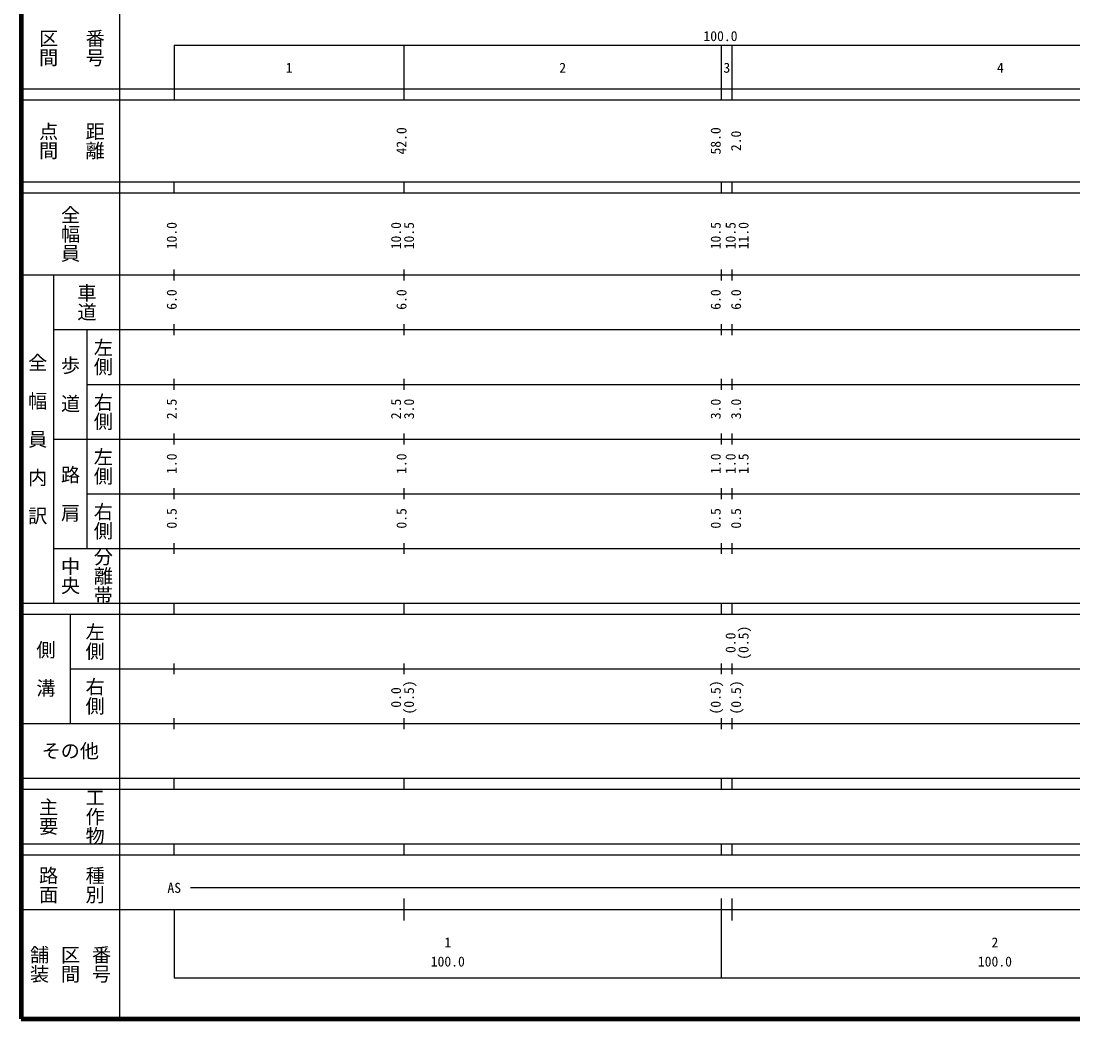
# Model space of a CAD drawing. Units: millimetres, scale not verified. Extents: x 40000 to 680000, y 20000 to 380000.
# Drawn here: x 40000 to 232267, y 20000 to 202409 of the extents above; entities that cross this region are included whole.
import ezdxf
from ezdxf.enums import TextEntityAlignment as Align

# ---------------------------------------------------------------- set-up
doc = ezdxf.new("R2010")
doc.units = ezdxf.units.MM
doc.header["$LTSCALE"] = 1000
doc.layers.add('M-TTL', color=2, linetype='Continuous', lineweight=140)
doc.layers.add('M-TTL-BAND', color=7, linetype='Continuous', lineweight=25)
doc.styles.add('@ＭＳ ゴシック', font='')
doc.styles.add('ＭＳ ゴシック', font='')
doc.styles.get('@ＭＳ ゴシック').set_extended_font_data('@MS Gothic')
doc.styles.get('ＭＳ ゴシック').set_extended_font_data('MS Gothic')

msp = doc.modelspace()

# ---------------------------------------------------------------- linework, layer by layer
at = {"layer": 'M-TTL'}
for p, q in [((40000, 380000), (40000, 20000)), ((40000, 20000), (680000, 20000))]:
    msp.add_line(p, q, dxfattribs=at)
at = {"layer": 'M-TTL-BAND'}
for p, q in [((58000, 370000), (58000, 20000)), ((68000, 198000), (579000, 198000)), ((68000, 198000), (68000, 188000)), ((110000, 188000), (110000, 198000)), ((168000, 188000), (168000, 198000)), ((170000, 188000), (170000, 198000)), ((40000, 190000), (579000, 190000)), ((40000, 188000), (579000, 188000)), ((40000, 173000), (579000, 173000)), ((68000, 171000), (68000, 173000)), ((110000, 171000), (110000, 173000)), ((168000, 171000), (168000, 173000)), ((170000, 171000), (170000, 173000)), ((40000, 171000), (579000, 171000)), ((40000, 156000), (579000, 156000)), ((46000, 96000), (46000, 156000)), ((68000, 155000), (68000, 157000)), ((110000, 155000), (110000, 157000)), ((168000, 155000), (168000, 157000)), ((170000, 155000), (170000, 157000)), ((68000, 145000), (68000, 147000)), ((110000, 145000), (110000, 147000)), ((168000, 145000), (168000, 147000)), ((170000, 145000), (170000, 147000)), ((46000, 146000), (579000, 146000)), ((52000, 146000), (52000, 106000)), ((68000, 135000), (68000, 137000)), ((110000, 135000), (110000, 137000)), ((168000, 135000), (168000, 137000)), ((170000, 135000), (170000, 137000)), ((52000, 136000), (579000, 136000)), ((68000, 125000), (68000, 127000)), ((110000, 125000), (110000, 127000)), ((168000, 125000), (168000, 127000)), ((170000, 125000), (170000, 127000)), ((46000, 126000), (579000, 126000)), ((52000, 116000), (579000, 116000)), ((68000, 115000), (68000, 117000)), ((110000, 115000), (110000, 117000)), ((168000, 115000), (168000, 117000)), ((170000, 115000), (170000, 117000)), ((46000, 106000), (579000, 106000)), ((68000, 105000), (68000, 107000)), ((110000, 105000), (110000, 107000)), ((168000, 105000), (168000, 107000)), ((170000, 105000), (170000, 107000)), ((40000, 96000), (579000, 96000)), ((68000, 94000), (68000, 96000)), ((110000, 94000), (110000, 96000)), ((168000, 94000), (168000, 96000)), ((170000, 94000), (170000, 96000)), ((40000, 94000), (579000, 94000)), ((49000, 94000), (49000, 74000)), ((68000, 83000), (68000, 85000)), ((110000, 83000), (110000, 85000)), ((168000, 83000), (168000, 85000)), ((170000, 83000), (170000, 85000)), ((49000, 84000), (579000, 84000)), ((68000, 73000), (68000, 75000)), ((110000, 73000), (110000, 75000)), ((168000, 73000), (168000, 75000)), ((170000, 73000), (170000, 75000)), ((40000, 74000), (579000, 74000)), ((40000, 64000), (579000, 64000)), ((68000, 62000), (68000, 64000)), ((110000, 62000), (110000, 64000)), ((168000, 62000), (168000, 64000)), ((170000, 62000), (170000, 64000)), ((40000, 62000), (579000, 62000)), ((40000, 52000), (579000, 52000)), ((68000, 50000), (68000, 52000)), ((110000, 50000), (110000, 52000)), ((168000, 50000), (168000, 52000)), ((170000, 50000), (170000, 52000)), ((40000, 50000), (579000, 50000)), ((71000, 44000), (395000, 44000)), ((110000, 38000), (110000, 42000)), ((168000, 27500), (168000, 42000)), ((170000, 38000), (170000, 42000)), ((40000, 40000), (579000, 40000)), ((68000, 40000), (68000, 27500)), ((68000, 27500), (579000, 27500))]:
    msp.add_line(p, q, dxfattribs=at)

# ---------------------------------------------------------------- texts
at = {"layer": 'M-TTL-BAND', "style": '@ＭＳ ゴシック'}
for s, p in [('区間', (45000, 197500)), ('番号', (53500, 197500)), ('点間', (45000, 180500)), ('距離', (53500, 180500)), ('全幅員', (49000, 163500)), ('車道', (52000, 151000)), ('左側', (55000, 141000)), ('全\u3000幅\u3000員\u3000内\u3000訳', (43000, 126000)), ('歩\u3000道', (49000, 136000)), ('右側', (55000, 131000)), ('左側', (55000, 121000)), ('路\u3000肩', (49000, 116000)), ('右側', (55000, 111000)), ('分離帯', (55000, 101000)), ('中央', (49000, 101000)), ('左側', (53500, 89000)), ('側\u3000溝', (44500, 84000)), ('右側', (53500, 79000)), ('工作物', (53500, 57000)), ('主要', (45000, 57000)), ('路面', (45000, 44500)), ('種別', (53500, 44500)), ('舗装', (43333, 30000)), ('区間', (49000, 30000)), ('番号', (54667, 30000))]:
    msp.add_text(s, height=2566, rotation=270, dxfattribs=at).set_placement(p, align=Align.MIDDLE_CENTER)
at = {"layer": 'M-TTL-BAND', "style": 'ＭＳ ゴシック'}
for s, p in [('100.0', (167844, 198195)), ('1', (89000, 192405)), ('2', (139000, 192405)), ('3', (169000, 192405)), ('4', (219000, 192405)), ('AS', (68000, 42500)), ('1', (118000, 32523)), ('2', (218000, 32523)), ('100.0', (118000, 29033)), ('100.0', (218000, 29033))]:
    msp.add_text(s, height=1833, dxfattribs=at).set_placement(p, align=Align.BOTTOM_CENTER)
for s, p in [('42.0', (111000, 180500)), ('58.0', (168426, 180500)), ('2.0', (172147, 180500)), ('10.0', (69000, 163174)), ('10.0', (110000, 163174)), ('10.5', (112370, 163174)), ('10.5', (168426, 163174)), ('10.5', (171147, 163174)), ('11.0', (173517, 163174)), ('6.0', (69000, 151500)), ('6.0', (111000, 151500)), ('6.0', (168426, 151500)), ('6.0', (172147, 151500)), ('2.5', (69000, 131500)), ('2.5', (110000, 131500)), ('3.0', (112370, 131500)), ('3.0', (168426, 131500)), ('3.0', (172147, 131500)), ('1.0', (69000, 121500)), ('1.0', (111000, 121500)), ('1.0', (168426, 121500)), ('1.0', (171147, 121500)), ('1.5', (173517, 121500)), ('0.5', (69000, 111500)), ('0.5', (111000, 111500)), ('0.5', (168426, 111500)), ('0.5', (172147, 111500)), ('0.0', (171147, 88764)), ('(0.5)', (173517, 88764)), ('(0.5)', (112370, 78764)), ('(0.5)', (168426, 78764)), ('(0.5)', (172147, 78764)), ('0.0', (110000, 78764))]:
    msp.add_text(s, height=1833, rotation=90, dxfattribs=at).set_placement(p, align=Align.BOTTOM_CENTER)
msp.add_text('その他', height=2566, dxfattribs=at).set_placement((49000, 69000), align=Align.MIDDLE_CENTER)

doc.saveas('drawing.dxf')
